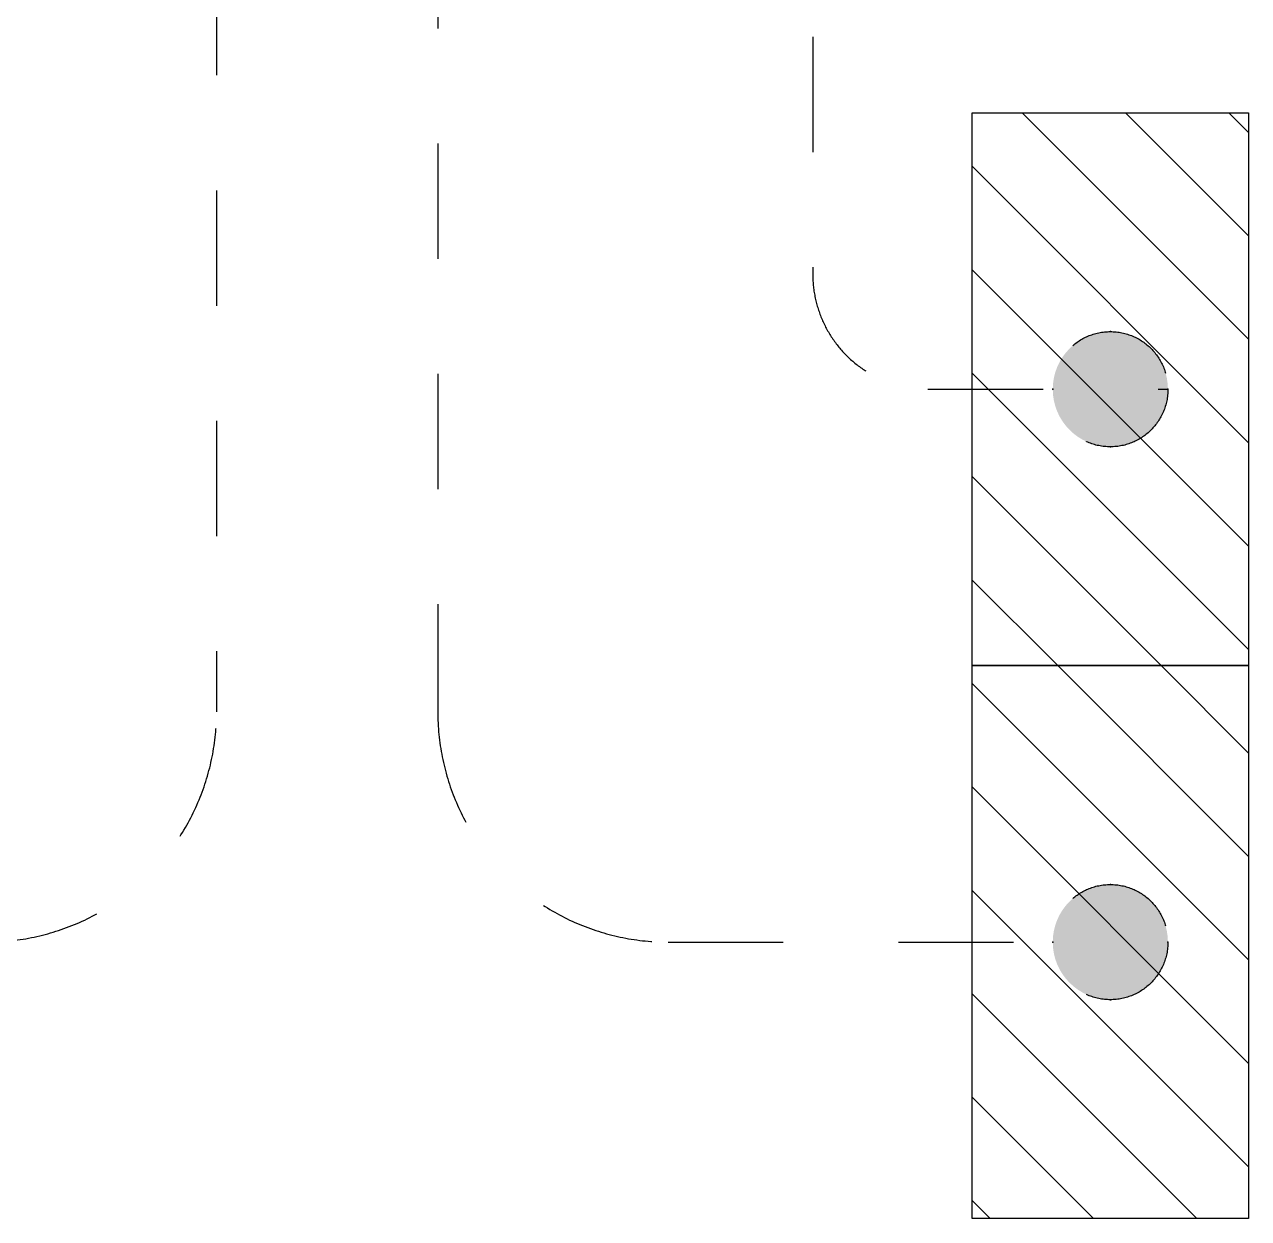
# Model space of a CAD drawing. Header units: millimetres. Extents: x -149088 to 500787, y -530175 to 1035835.
# Drawn here: x 93259 to 94854, y -231945 to -230390 of the extents above; entities that cross this region are included whole.
import ezdxf

# ---------------------------------------------------------------- set-up
doc = ezdxf.new("R2010")
doc.units = ezdxf.units.MM
doc.header["$LTSCALE"] = 150
doc.linetypes.add('D1', pattern=[3, 1, -1, 1])
doc.layers.add('------01 Distribution Panel_UPS_Emgency', color=232, linetype='Continuous')
doc.layers.add('-----00 LV_CABLE', color=2, linetype='Continuous')

# ---------------------------------------------------------------- blocks, each defined once
blk = doc.blocks.new('A02')
h = blk.add_hatch()
h.set_pattern_fill('ANSI31', color=256, scale=25, style=0)
h.set_pattern_definition([(45, (-2000, -19200), (-56.1266, 56.1266), [])])
h.paths.add_polyline_path([(-300, 300), (-300, 0), (300, 0), (300, 300)])
blk.add_lwpolyline([(300, 0), (-300, 0), (-300, 300), (300, 300)], close=True)
blk = doc.blocks.new('11')
at = {"linetype": 'D1'}
h = blk.add_hatch(color=256, dxfattribs=at)
edge = h.paths.add_edge_path()
edge.add_arc((0, 0), 75, 0, 360)
blk.add_circle((0, 0), 75, dxfattribs=at)
for p in [(0, 75), (-75, 0), (75, 0), (0, -75)]:
    blk.add_point(p, dxfattribs=at)
blk = doc.blocks.new('SSH-20260429.172412')
at = {"layer": '-----00 LV_CABLE', "linetype": 'D1'}
for points in [[(75823.8, 83980), (75823.8, 81140, 0.414214), (76123.8, 80840), (76624.8, 80840)], [(75535.8, 83918.8), (75535.8, 81140, -0.414214), (75235.8, 80840), (74747.3, 80840)], [(76312.2, 82918.8), (76312.2, 81710, 0.414214), (76462.2, 81560), (76774.8, 81560)]]:
    blk.add_lwpolyline(points, format="xyb", dxfattribs=at)
at = {"layer": '------01 Distribution Panel_UPS_Emgency', "xscale": 1.2, "yscale": 1.2, "zscale": 1.2, "rotation": 270}
for p in [(76519.8, 81560), (76519.8, 80840)]:
    blk.add_blockref('A02', p, dxfattribs=at)
at = {"layer": '-----00 LV_CABLE', "linetype": 'D1'}
for p in [(76699.8, 81560), (76699.8, 80840)]:
    blk.add_blockref('11', p, dxfattribs=at)

msp = doc.modelspace()

# ---------------------------------------------------------------- block references
msp.add_blockref('SSH-20260429.172412', (17973.8, -312425))

doc.saveas('drawing.dxf')
